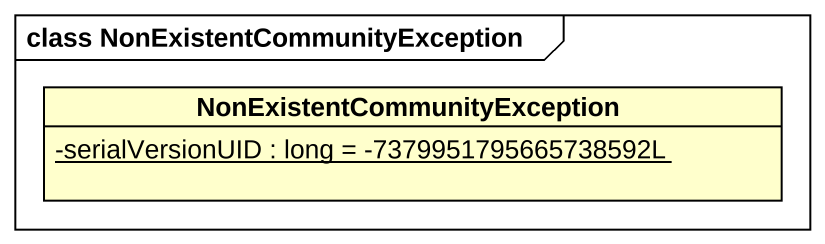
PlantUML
@startuml
mainframe class NonExistentCommunityException
hide circle
hide empty members
skinparam classAttributeIconSize 0
class "NonExistentCommunityException" as NonExistentCommunityExceptio {
  {static} -serialVersionUID : long = -7379951795665738592L
}
@enduml
